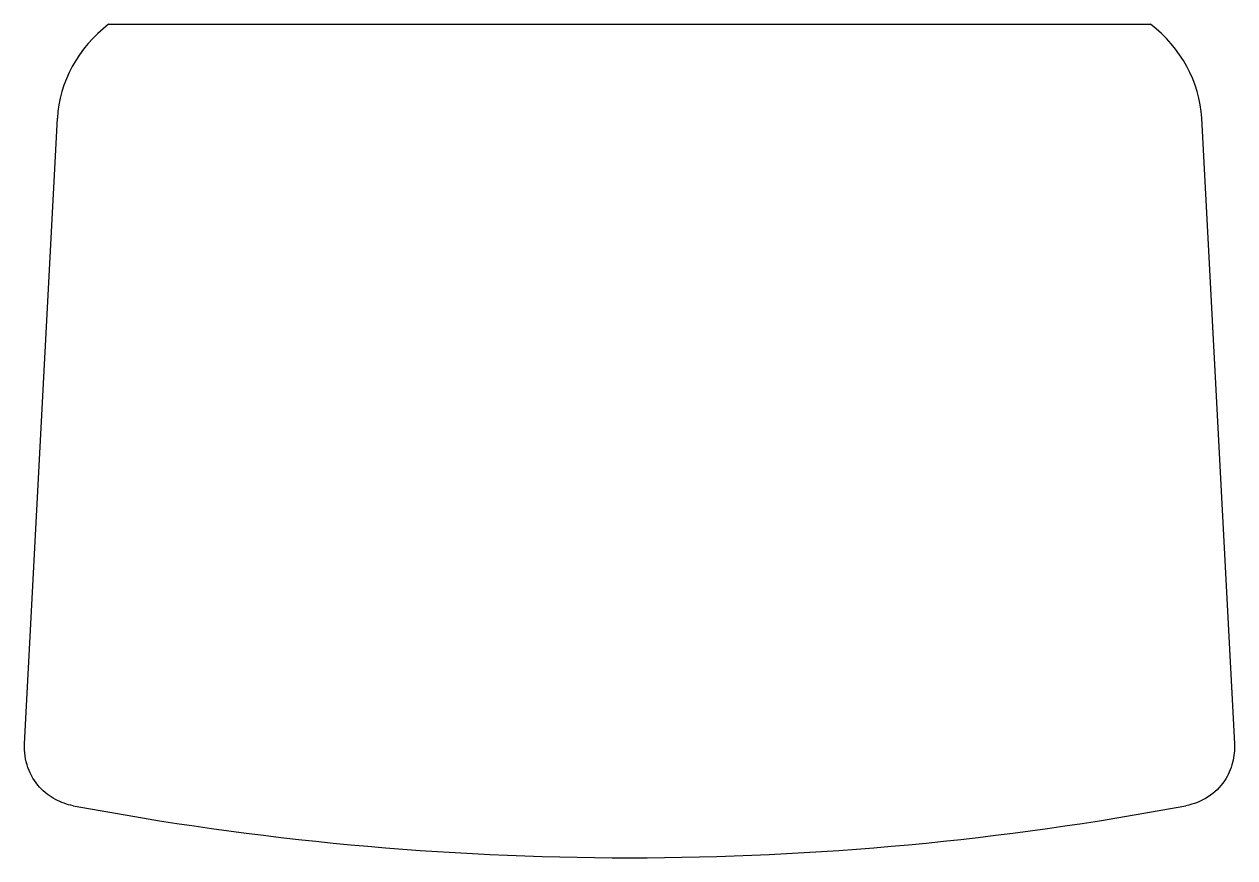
# Model space of a CAD drawing. Header units: millimetres. Extents: x 134 to 286, y 96 to 201.
import ezdxf

# ---------------------------------------------------------------- set-up
doc = ezdxf.new("R2010")
doc.units = ezdxf.units.MM

msp = doc.modelspace()

# ---------------------------------------------------------------- linework, layer by layer
for p, q in [((144.52, 200.88), (275.49, 200.88)), ((133.96, 110.45), (138.08, 189.05)), ((281.93, 189.05), (286.05, 110.45))]:
    msp.add_line(p, q)
msp.add_arc((210.01, 473.22), 377.09, 259.3122, 280.6878)
for centre, major_axis, start_param, end_param in [((154.07, 189.22), (14.68, 6.93), 1.798368, 2.680521), ((265.94, 189.22), (-14.68, 6.93), 3.602665, 4.484817)]:
    msp.add_ellipse(centre, major_axis=major_axis, ratio=0.924204, start_param=start_param, end_param=end_param)
for points, knots in [([(140.07, 102.67), (139.29, 102.81), (138.54, 103.07), (137.09, 103.85), (136.41, 104.37), (135.2, 105.71), (134.7, 106.54), (134.04, 108.41), (133.9, 109.43), (133.96, 110.45)], [0, 0, 0, 0, 0.238597, 0.238597, 0.493448, 0.493448, 0.782884, 0.782884, 1.088797, 1.088797, 1.088797, 1.088797]), ([(286.05, 110.45), (286.1, 109.65), (286.02, 108.86), (285.61, 107.27), (285.27, 106.49), (284.25, 104.99), (283.56, 104.31), (281.9, 103.23), (280.94, 102.86), (279.94, 102.67)], [0, 0, 0, 0, 0.238469, 0.238469, 0.493398, 0.493398, 0.782845, 0.782845, 1.088791, 1.088791, 1.088791, 1.088791])]:
    msp.add_open_spline(points, degree=3, knots=knots)

doc.saveas('drawing.dxf')
